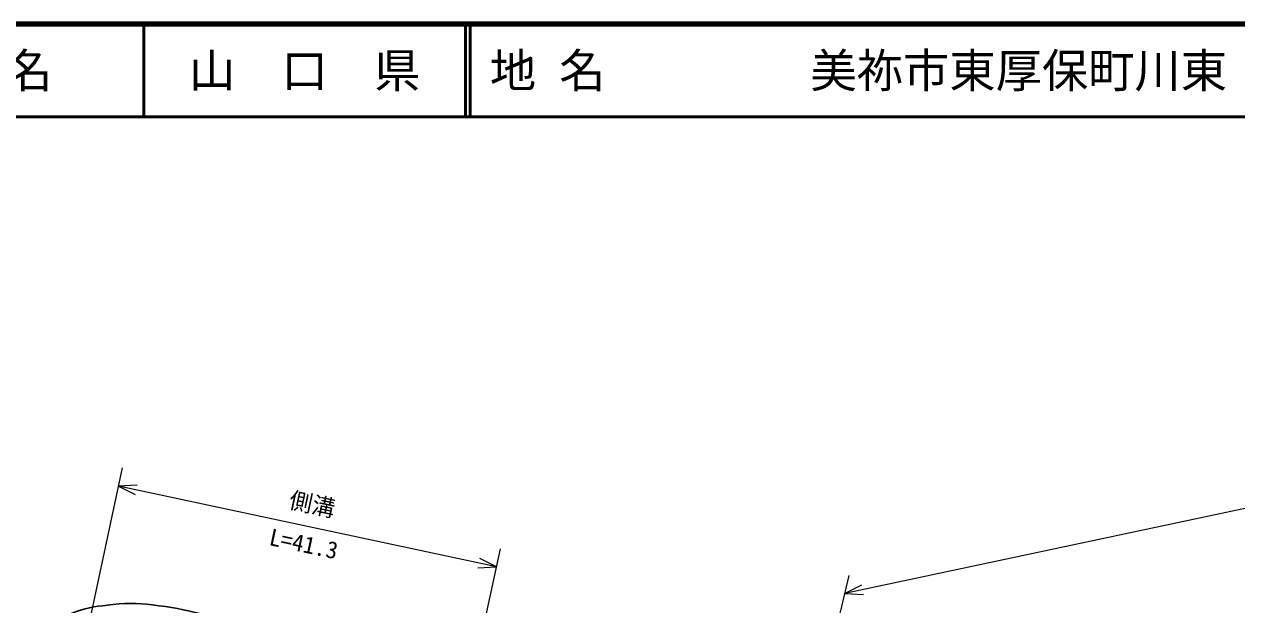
# Model space of a CAD drawing. Units: millimetres, scale not verified. Extents: x 40000 to 680000, y 20000 to 380000.
# Drawn here: x 320081 to 451075, y 317286 to 380000 of the extents above; entities that cross this region are included whole.
import ezdxf
from ezdxf.enums import TextEntityAlignment as Align

# ---------------------------------------------------------------- set-up
doc = ezdxf.new("R2010")
doc.units = ezdxf.units.MM
doc.header["$LTSCALE"] = 1000
for name, color, linetype, lineweight in [('M-BGD', 7, 'Continuous', 25), ('M-STR-HTXT', 7, 'Continuous', 13), ('M-TTL', 2, 'Continuous', 140), ('M-TTL-LINE', 7, 'Continuous', 50)]:
    doc.layers.add(name, color=color, linetype=linetype, lineweight=lineweight)
doc.layers.add('M-TTL-TXT', color=7, linetype='Continuous')
doc.styles.add('@ＭＳ ゴシック', font='')
doc.styles.add('ＭＳ ゴシック', font='')
doc.styles.get('@ＭＳ ゴシック').set_extended_font_data('@MS Gothic')
doc.styles.get('ＭＳ ゴシック').set_extended_font_data('MS Gothic')

msp = doc.modelspace()

# ---------------------------------------------------------------- linework, layer by layer
at = {"layer": 'M-BGD'}
msp.add_open_spline([(359547, 307637), (358758, 307888), (358423, 308043), (357805, 308478), (356904, 309112), (356945, 310036), (356064, 310700), (354823, 311635), (354032, 312066), (352581, 312622), (349472, 313811), (347578, 314021), (344353, 314844), (340565, 315810), (338500, 316683), (334624, 317186), (332692, 317437), (331574, 317528), (329639, 317306), (328048, 317124), (327123, 317062), (325615, 316525), (324557, 316149), (324101, 315640), (323093, 315144), (321736, 314476), (321007, 313985), (319550, 313583), (317572, 313036), (316376, 313006), (314325, 313042), (312410, 313075), (311293, 313090), (309460, 313643), (307763, 314155), (306935, 314779), (305376, 315624), (303509, 316637), (302598, 317450), (300692, 318387), (299276, 319082), (298315, 319128), (296968, 319948), (296314, 320347), (296075, 320744), (295467, 321210), (294655, 321831), (294169, 322156), (293245, 322591), (292807, 322797), (292644, 322875), (292104, 323071)], degree=3, knots=[0, 0, 0, 0, 1, 1, 1, 2, 2, 2, 3, 3, 3, 4, 4, 4, 5, 5, 5, 6, 6, 6, 7, 7, 7, 8, 8, 8, 9, 9, 9, 10, 10, 10, 11, 11, 11, 12, 12, 12, 13, 13, 13, 14, 14, 14, 15, 15, 15, 16, 16, 16, 17, 17, 17, 17], dxfattribs=at)
at = {"layer": 'M-STR-HTXT'}
for p, q in [((516913, 341460), (408738, 318502)), ((324201, 301752), (330691, 332065)), ((332269, 330211), (330272, 330110)), ((371098, 321369), (330272, 330110)), ((330272, 330110), (332053, 329199)), ((365027, 293012), (371516, 323325)), ((371098, 321369), (369317, 322280)), ((369100, 321267), (371098, 321369)), ((401392, 287200), (409194, 320449)), ((410520, 319410), (408738, 318502)), ((408738, 318502), (410735, 318397))]:
    msp.add_line(p, q, dxfattribs=at)
at = {"layer": 'M-TTL'}
msp.add_line((680000, 380000), (40000, 380000), dxfattribs=at)
at = {"layer": 'M-TTL-LINE'}
for p, q in [((333000, 380000), (333000, 370000)), ((367750, 380000), (367750, 370000)), ((368250, 380000), (368250, 370000)), ((40000, 370000), (680000, 370000))]:
    msp.add_line(p, q, dxfattribs=at)

# ---------------------------------------------------------------- texts
at = {"layer": 'M-STR-HTXT', "style": 'ＭＳ ゴシック'}
msp.add_text('側溝', height=1833, rotation=347.916, dxfattribs=at).set_placement((350894, 326717), align=Align.BOTTOM_CENTER)
at = {"layer": 'M-STR-HTXT', "style": '@ＭＳ ゴシック'}
msp.add_text('L=41.3', height=1833, rotation=347.916, dxfattribs=at).set_placement((350476, 324762), align=Align.TOP_CENTER)
at = {"layer": 'M-TTL-TXT', "style": 'ＭＳ ゴシック'}
for s, p in [('県\u3000名', (315625, 375000)), ('山\u3000口\u3000県', (350375, 375000))]:
    msp.add_text(s, height=3666, dxfattribs=at).set_placement(p, align=Align.MIDDLE_CENTER)
for s, p in [('地 名', (370380, 375000)), ('美祢市東厚保町川東', (405024, 375000))]:
    msp.add_text(s, height=3666, dxfattribs=at).set_placement(p, align=Align.MIDDLE_LEFT)

doc.saveas('drawing.dxf')
